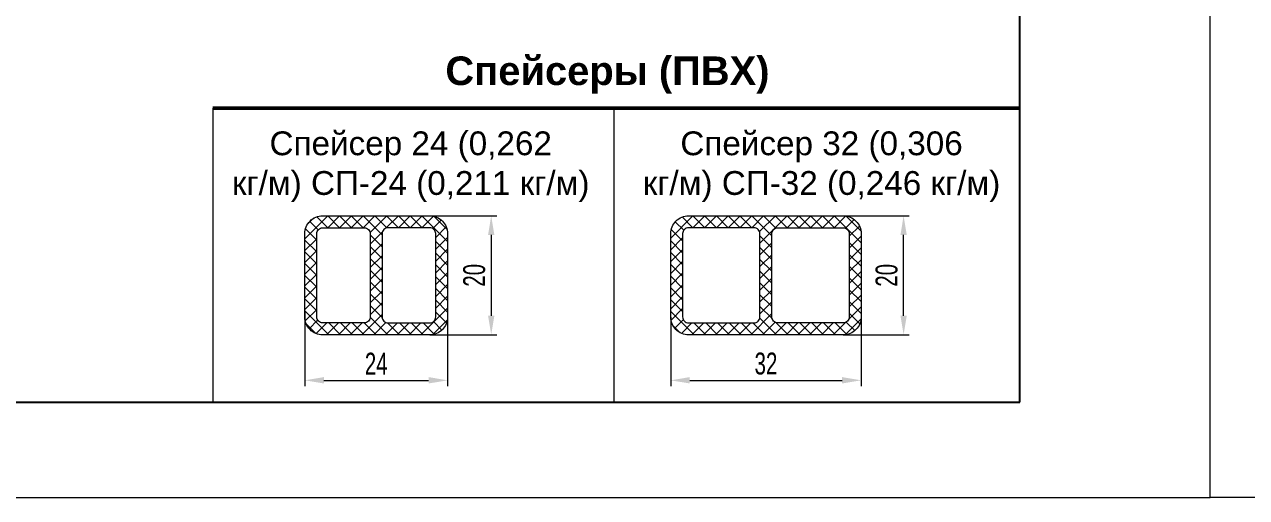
# Model space of a CAD drawing. Extents: x -37 to 4620, y -49 to 348.
# Drawn here: x 3655.4 to 3783.8, y 0 to 49.7 of the extents above; entities that cross this region are included whole.
import ezdxf

# ---------------------------------------------------------------- set-up
doc = ezdxf.new("R2010")
doc.units = 0
doc.header["$LTSCALE"] = 5
doc.layers.get('0').update_dxf_attribs({"linetype": 'CONTINUOUS', "lineweight": 30})
doc.layers.get('DEFPOINTS').update_dxf_attribs({"linetype": 'CONTINUOUS'})
for name, color, linetype, lineweight in [('Dimentions', 5, 'CONTINUOUS', 15), ('Рамки', 1, 'CONTINUOUS', 15), ('Текстовый', 7, 'CONTINUOUS', 9), ('Уплотнители', 1, 'CONTINUOUS', 20), ('Штриховка', 1, 'CONTINUOUS', 5)]:
    doc.layers.add(name, color=color, linetype=linetype, lineweight=lineweight)
doc.layers.add('Скрытые', color=14, linetype='CONTINUOUS', plot=False)
doc.styles.add('style23', font='russ.shx', dxfattribs={"width": 0.7, "height": 2.3})
doc.styles.add('Каталожный', font='arial.ttf', dxfattribs={"height": 2.5})
doc.dimstyles.new('MX2', dxfattribs={"dimtxt": 2.3, "dimasz": 2, "dimexe": 0.6, "dimexo": 0, "dimgap": 0.6, "dimtad": 1, "dimdec": 1, "dimlfac": 2, "dimdsep": 46, "dimtxsty": 'style23', "dimcen": 0, "dimclrd": 256, "dimclre": 256, "dimclrt": 256, "dimaunit": 1, "dimadec": 1, "dimazin": 2, "dimtfac": 1, "dimtdec": 1, "dimtmove": 0, "dimatfit": 3, "dimfxl": 1, "dimtolj": 1, "dimtzin": 0, "dimlwd": -1, "dimlwe": -1, "dimarcsym": 0})
pattern_1 = [(135, (-1012.4881, 2313.892), (-0.61871843, -0.61871843), []), (225, (-1012.4881, 2313.892), (0.61871843, -0.61871843), [])]

# ---------------------------------------------------------------- blocks, each defined once
blk = doc.blocks.new('speyser32')
for points in [[(20, 29), (20, 3, -0.414214), (17, 0), (3, 0, -0.414214), (0, 3), (0, 29, -0.414214), (3, 32), (17, 32, -0.414214)], [(17, 30), (3, 30, 0.414214), (2, 29), (2, 18, 0.414214), (3, 17), (17, 17, 0.414214), (18, 18), (18, 29, 0.414214)], [(18, 14), (18, 3, -0.414214), (17, 2), (3, 2, -0.414214), (2, 3), (2, 14, -0.414214), (3, 15), (17, 15, -0.414214)]]:
    blk.add_lwpolyline(points, format="xyb", close=True)
blk = doc.blocks.new('*D327')
at = {"layer": 'DEFPOINTS', "color": 0, "transparency": 16777216}
for p in [(3723.33, 18.96), (3743.33, 18.96), (3743.33, 12.31)]:
    blk.add_point(p, dxfattribs=at)
at = {"layer": 'Dimentions', "transparency": 16777216}
for p, q in [((3723.33, 18.96), (3723.33, 11.71)), ((3743.33, 18.96), (3743.33, 11.71)), ((3725.33, 12.31), (3741.33, 12.31))]:
    blk.add_line(p, q, dxfattribs=at)
for points in [[(3725.33, 12.65), (3725.33, 11.98), (3723.33, 12.31)], [(3741.33, 12.65), (3741.33, 11.98), (3743.33, 12.31)]]:
    blk.add_solid(points, dxfattribs=at)
at = {"layer": 'Dimentions', "transparency": 16777216, "insert": (3733.33, 14.06), "char_height": 2.3, "attachment_point": 5, "style": 'style23'}
blk.add_mtext('\\A1;32', dxfattribs=at)
blk = doc.blocks.new('*D328')
at = {"layer": 'DEFPOINTS', "color": 0, "transparency": 16777216}
for p in [(3741.45, 29.59), (3747.79, 29.59), (3741.45, 17.09)]:
    blk.add_point(p, dxfattribs=at)
at = {"layer": 'Dimentions', "transparency": 16777216}
for p, q in [((3741.45, 29.59), (3748.39, 29.59)), ((3747.79, 19.09), (3747.79, 27.59)), ((3741.45, 17.09), (3748.39, 17.09))]:
    blk.add_line(p, q, dxfattribs=at)
for points in [[(3747.46, 27.59), (3748.12, 27.59), (3747.79, 29.59)], [(3747.46, 19.09), (3748.12, 19.09), (3747.79, 17.09)]]:
    blk.add_solid(points, dxfattribs=at)
at = {"layer": 'Dimentions', "transparency": 16777216, "insert": (3746.01, 23.34), "char_height": 2.3, "attachment_point": 5, "rotation": 90, "style": 'style23'}
blk.add_mtext('\\A1;20', dxfattribs=at)
blk = doc.blocks.new('*D329')
at = {"layer": 'DEFPOINTS', "color": 0, "transparency": 16777216}
for p in [(3698.01, 29.59), (3698.01, 17.09), (3704.47, 17.09)]:
    blk.add_point(p, dxfattribs=at)
at = {"layer": 'Dimentions', "transparency": 16777216}
for p, q in [((3698.01, 29.59), (3705.07, 29.59)), ((3704.47, 27.59), (3704.47, 19.09)), ((3698.01, 17.09), (3705.07, 17.09))]:
    blk.add_line(p, q, dxfattribs=at)
for points in [[(3704.14, 27.59), (3704.8, 27.59), (3704.47, 29.59)], [(3704.14, 19.09), (3704.8, 19.09), (3704.47, 17.09)]]:
    blk.add_solid(points, dxfattribs=at)
at = {"layer": 'Dimentions', "transparency": 16777216, "insert": (3702.69, 23.34), "char_height": 2.3, "attachment_point": 5, "rotation": 90, "style": 'style23'}
blk.add_mtext('\\A1;20', dxfattribs=at)
blk = doc.blocks.new('*D330')
at = {"layer": 'DEFPOINTS', "color": 0, "transparency": 16777216}
for p in [(3684.89, 19.44), (3699.89, 19.44), (3699.89, 12.31)]:
    blk.add_point(p, dxfattribs=at)
at = {"layer": 'Dimentions', "transparency": 16777216}
for p, q in [((3684.89, 19.44), (3684.89, 11.71)), ((3699.89, 19.44), (3699.89, 11.71)), ((3686.89, 12.31), (3697.89, 12.31))]:
    blk.add_line(p, q, dxfattribs=at)
for points in [[(3686.89, 12.65), (3686.89, 11.98), (3684.89, 12.31)], [(3697.89, 12.65), (3697.89, 11.98), (3699.89, 12.31)]]:
    blk.add_solid(points, dxfattribs=at)
at = {"layer": 'Dimentions', "transparency": 16777216, "insert": (3692.39, 14.06), "char_height": 2.3, "attachment_point": 5, "style": 'style23'}
blk.add_mtext('\\A1;24', dxfattribs=at)

msp = doc.modelspace()

# ---------------------------------------------------------------- hatches: boundary and pattern name
at = {"layer": 'Штриховка', "lineweight": 5}
h = msp.add_hatch(dxfattribs=at)
h.set_pattern_fill('ANSI37', color=256, scale=7, angle=90, style=0)
h.set_pattern_definition(pattern_1)
h.paths.add_polyline_path([(3698.011, 17.09, 0.4142136), (3699.886, 18.965), (3699.886, 27.715, 0.4142136), (3698.011, 29.59), (3686.761, 29.59, 0.4142136), (3684.886, 27.715), (3684.886, 18.965, 0.4142136), (3686.761, 17.09)])
h.paths.add_polyline_path([(3691.136, 18.34), (3686.761, 18.34, -0.4142136), (3686.136, 18.965), (3686.136, 27.715, -0.4142136), (3686.761, 28.34), (3691.136, 28.34, -0.4142136), (3691.761, 27.715), (3691.761, 18.965, -0.4142136)], flags=16)
h.paths.add_polyline_path([(3693.011, 18.965), (3693.011, 27.715, -0.4142136), (3693.636, 28.34), (3698.011, 28.34, -0.4142136), (3698.636, 27.715), (3698.636, 18.965, -0.4142136), (3698.011, 18.34), (3693.636, 18.34, -0.4142136)], flags=16)
h = msp.add_hatch(dxfattribs=at)
h.set_pattern_fill('ANSI37', color=256, scale=7, angle=90, style=0)
h.set_pattern_definition(pattern_1)
edge = h.paths.add_edge_path()
edge.add_line((3725.203, 29.59), (3741.453, 29.59))
edge.add_arc((3741.453, 27.715), 1.875, 0, 90, ccw=False)
edge.add_line((3743.328, 27.715), (3743.328, 18.965))
edge.add_arc((3741.453, 18.965), 1.875, -90, 0, ccw=False)
edge.add_line((3741.453, 17.09), (3725.203, 17.09))
edge.add_arc((3725.203, 18.965), 1.875, 180, 270, ccw=False)
edge.add_line((3723.328, 18.965), (3723.328, 27.715))
edge.add_arc((3725.203, 27.715), 1.875, 90, 180, ccw=False)
edge = h.paths.add_edge_path(flags=16)
edge.add_line((3724.578, 27.715), (3724.578, 18.965))
edge.add_arc((3725.203, 18.965), 0.625, 180, 270)
edge.add_line((3725.203, 18.34), (3732.078, 18.34))
edge.add_arc((3732.078, 18.965), 0.625, 270, 360)
edge.add_line((3732.703, 18.965), (3732.703, 27.715))
edge.add_arc((3732.078, 27.715), 0.625, 0, 90)
edge.add_line((3732.078, 28.34), (3725.203, 28.34))
edge.add_arc((3725.203, 27.715), 0.625, 90, 180)
edge = h.paths.add_edge_path(flags=16)
edge.add_line((3734.578, 28.34), (3741.453, 28.34))
edge.add_arc((3741.453, 27.715), 0.625, 0, 90, ccw=False)
edge.add_line((3742.078, 27.715), (3742.078, 18.965))
edge.add_arc((3741.453, 18.965), 0.625, -90, 0, ccw=False)
edge.add_line((3741.453, 18.34), (3734.578, 18.34))
edge.add_arc((3734.578, 18.965), 0.625, 180, 270, ccw=False)
edge.add_line((3733.953, 18.965), (3733.953, 27.715))
edge.add_arc((3734.578, 27.715), 0.625, 90, 180, ccw=False)

# ---------------------------------------------------------------- linework, layer by layer
at = {"linetype": 'Continuous', "lineweight": 50}
msp.add_line((3675.224, 40.897), (3760, 40.897, -32.673), dxfattribs=at)
at = {"layer": 'Рамки', "linetype": 'Continuous'}
for p, q in [((3675.224, 40.897), (3675.224, 10)), ((3717.357, 40.897), (3717.357, 10)), ((3760, 40.897), (3760, 10)), ((3675.224, 10), (3760, 10))]:
    msp.add_line(p, q, dxfattribs=at)
for points in [[(3780, 297), (3570, 297), (3570, 0), (3780, 0)], [(3780, 297), (3990, 297), (3990, 0), (3780, 0)]]:
    msp.add_lwpolyline(points, close=True, dxfattribs=at)
at = {"layer": 'Скрытые', "linetype": 'Continuous'}
msp.add_lwpolyline([(3760, 10), (3760, 287), (3595, 287), (3595, 10)], close=True, dxfattribs=at)
at = {"layer": 'Уплотнители', "elevation": -0.001}
for points in [[(3698.011, 17.09), (3686.761, 17.09, -0.4142136), (3684.886, 18.965), (3684.886, 27.715, -0.4142136), (3686.761, 29.59), (3698.011, 29.59, -0.4142136), (3699.886, 27.715), (3699.886, 18.965, -0.4142136)], [(3691.136, 18.34), (3686.761, 18.34, -0.4142136), (3686.136, 18.965), (3686.136, 27.715, -0.4142136), (3686.761, 28.34), (3691.136, 28.34, -0.4142136), (3691.761, 27.715), (3691.761, 18.965, -0.4142136)], [(3698.636, 18.965), (3698.636, 27.715, 0.4142136), (3698.011, 28.34), (3693.636, 28.34, 0.4142136), (3693.011, 27.715), (3693.011, 18.965, 0.4142136), (3693.636, 18.34), (3698.011, 18.34, 0.4142136)]]:
    msp.add_lwpolyline(points, format="xyb", close=True, dxfattribs=at)

# ---------------------------------------------------------------- block references
at = {"layer": 'Уплотнители', "xscale": 0.625, "yscale": 0.625, "zscale": 0.625, "rotation": 90}
msp.add_blockref('speyser32', (3743.328, 17.09, -0.001), dxfattribs=at)

# ---------------------------------------------------------------- texts
at = {"layer": 'Текстовый', "color": 1, "linetype": 'Continuous', "style": 'Каталожный'}
for s, insert, char_height, width, attachment_point in [('{\\fArial|b1|i0|c204|p34;\\C256;Спейсеры (ПВХ)}', (3716.678, 44.37), 3, 46.38694, 5), ('\\pxqc;Спейсер 24 (0,262 кг/м) СП-24 (0,211 кг/м)', (3677.153, 38.452), 2.5, 37.72149, 1), ('\\pxqc;Спейсер 32 (0,306 кг/м) СП-32 (0,246 кг/м)', (3720.308, 38.452), 2.5, 37.72149, 1)]:
    msp.add_mtext(s, dxfattribs=dict(at, insert=insert, char_height=char_height, width=width, attachment_point=attachment_point))

# ---------------------------------------------------------------- dimensions: what is measured, and where the dimension line sits
at = {"layer": 'Dimentions'}
for base, p1, p2, picture, middle in [((3704.47, 17.09, -0.001), (3698.011, 29.59, -0.001), (3698.011, 17.09, -0.001), '*D329', (3702.687, 23.34, -0.001)), ((3747.789, 29.59, -0.001), (3741.453, 17.09, -0.001), (3741.453, 29.59, -0.001), '*D328', (3746.006, 23.34, -0.001))]:
    dim = msp.add_linear_dim(base=base, p1=p1, p2=p2, angle=90, dimstyle='MX2', override={"dimlfac": 1.6}, dxfattribs=at)
    dim.commit()
    dim.dimension.update_dxf_attribs({"geometry": picture, "text_midpoint": middle})
for base, p1, p2, picture, middle in [((3699.886, 12.313, -0.001), (3684.886, 19.443, -0.001), (3699.886, 19.443, -0.001), '*D330', (3692.386, 14.063, -0.001)), ((3743.328, 12.313, -0.001), (3723.328, 18.965, -0.001), (3743.328, 18.965, -0.001), '*D327', (3733.328, 14.063, -0.001))]:
    dim = msp.add_linear_dim(base=base, p1=p1, p2=p2, dimstyle='MX2', override={"dimlfac": 1.6}, dxfattribs=at)
    dim.commit()
    dim.dimension.update_dxf_attribs({"geometry": picture, "text_midpoint": middle})

doc.saveas('drawing.dxf')
